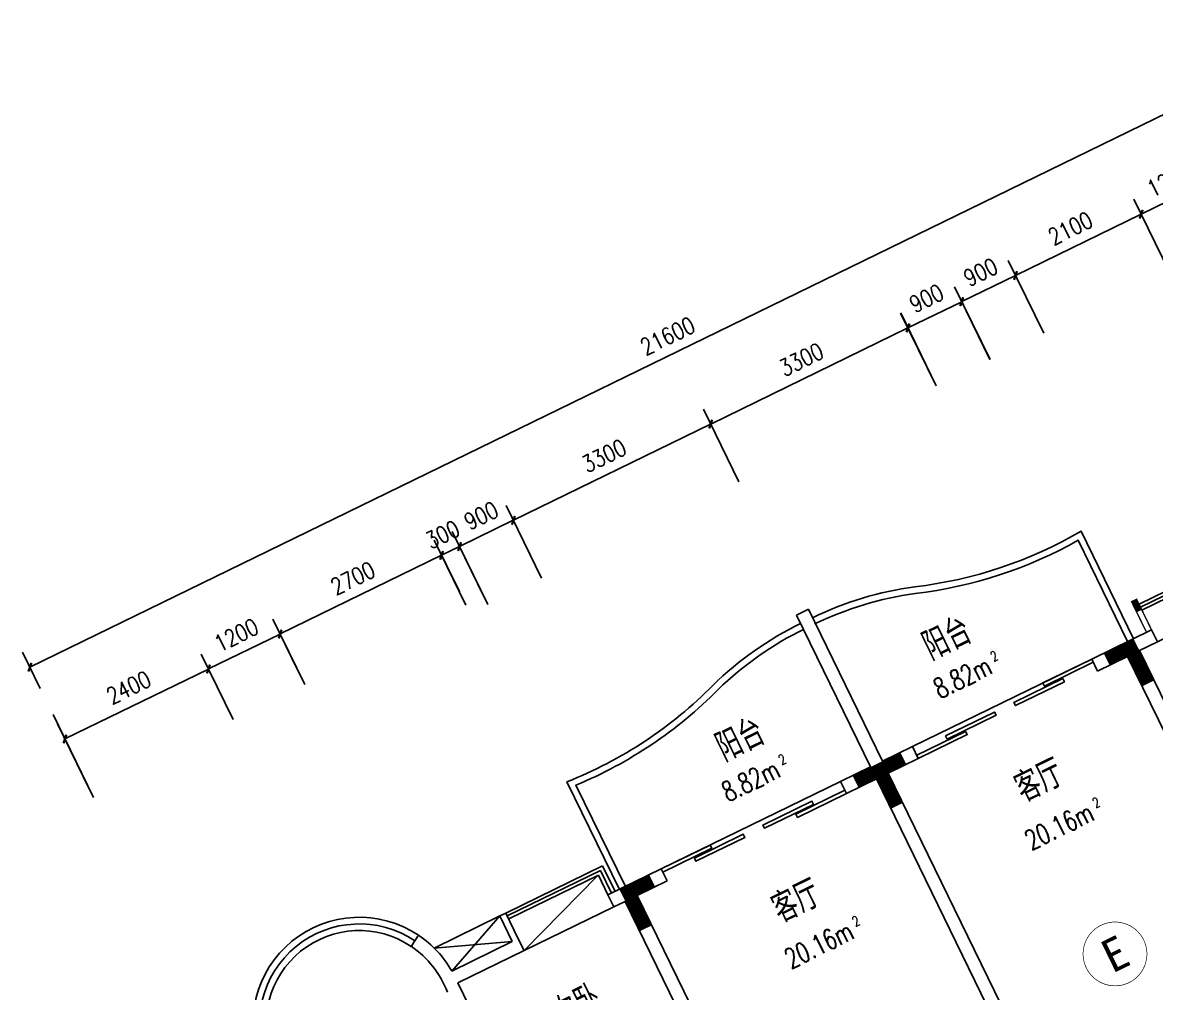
# Model space of a CAD drawing. Header units: millimetres. Extents: x 837 to 48023, y 334 to 42687.
# Drawn here: x 8326 to 25354, y 28105 to 42687 of the extents above; entities that cross this region are included whole.
import ezdxf
from ezdxf.enums import TextEntityAlignment as Align

# ---------------------------------------------------------------- set-up
doc = ezdxf.new("R2010")
doc.units = ezdxf.units.MM
for name, color, linetype in [('AXIS', 3, 'Continuous'), ('BEI', 2, 'Continuous'), ('BZ', 34, 'Continuous'), ('PUB_TEXT', 7, 'Continuous'), ('PUB_WINDW', 7, 'Continuous'), ('TEXT', 5, 'Continuous'), ('W', 3, 'Continuous'), ('WALL', 255, 'Continuous'), ('WINDOW', 2, 'Continuous'), ('YT', 4, 'Continuous')]:
    doc.layers.add(name, color=color, linetype=linetype)
doc.styles.add('DIM_FONT', font='SIMPLEX', dxfattribs={"width": 0.8})
doc.styles.add('Z1', font='simplex.shx', dxfattribs={"width": 0.8, "bigfont": 'hztxt.shx'})
doc.styles.add('Z2', font='SimSun.ttf', dxfattribs={"width": 0.8})
doc.dimstyles.new('DIM', dxfattribs={"dimscale": 1.5, "dimtxt": 250, "dimasz": 0.7, "dimexe": 250, "dimexo": 0, "dimgap": 150, "dimtad": 1, "dimdec": 0, "dimzin": 0, "dimdsep": 46, "dimtxsty": 'DIM_FONT', "dimblk": '_DIMX', "dimblk1": '_DIMX', "dimblk2": '_DIMX', "dimsah": 1, "dimcen": 0.09, "dimclrt": 7, "dimadec": 0, "dimazin": 0, "dimtfac": 1, "dimtdec": 0, "dimtix": 1, "dimtmove": 2, "dimatfit": 3, "dimldrblk": '_DIMX', "dimfxl": 1, "dimtolj": 1, "dimtzin": 0, "dimarcsym": 0})

# ---------------------------------------------------------------- blocks, each defined once
blk = doc.blocks.new('_DIMX')
at = {"const_width": 50}
blk.add_lwpolyline([(-70, -70), (70, 70)], dxfattribs=at)
blk = doc.blocks.new('*D58')
at = {"color": 0, "linetype": 'ByBlock', "transparency": 16777216}
for p, q in [((75410, -426050), (74876, -424956)), ((72020, -426627), (74985, -425181)), ((72444, -427497), (71910, -426402))]:
    blk.add_line(p, q, dxfattribs=at)
at = {"layer": 'DEFPOINTS', "color": 0, "linetype": 'ByBlock', "transparency": 16777216}
for p in [(74986, -425180), (75410, -426050), (72444, -427497)]:
    blk.add_point(p, dxfattribs=at)
at = {"color": 0, "linetype": 'ByBlock', "transparency": 16777216, "xscale": 0.7, "yscale": 0.7, "zscale": 0.7}
for p, rotation in [((74986, -425180), 25.99989450549245), ((72020, -426627), 205.9998945054924)]:
    blk.add_blockref('_DIMX', p, dxfattribs=dict(at, rotation=rotation))
at = {"color": 7, "linetype": 'ByBlock', "transparency": 16777216, "insert": (73382, -425657), "char_height": 250, "attachment_point": 5, "rotation": 25.9999, "style": 'DIM_FONT'}
blk.add_mtext('\\A1;3300', dxfattribs=at)
blk = doc.blocks.new('_B36ICB')
blk.add_line((0.5, -0.5), (-0.5, -0.5))
for points in [[(-0.5, 0.5), (-0.2271, 0.5), (-0.2271, 0.2333), (-0.5, 0.2333)], [(-0.3272, 0.1439), (-0.0543, 0.1439), (-0.0543, -0.1228), (-0.3272, -0.1228)], [(0.3272, -0.1439), (0.0543, -0.1439), (0.0543, 0.1228), (0.3272, 0.1228)], [(0.5, -0.5), (0.2271, -0.5), (0.2271, -0.2333), (0.5, -0.2333)]]:
    blk.add_lwpolyline(points, close=True)
blk = doc.blocks.new('*D45')
at = {"color": 0, "linetype": 'ByBlock', "transparency": 16777216}
for p, q in [((84322, -419686), (84057, -419143)), ((64753, -428836), (84166, -419368)), ((64908, -429155), (64643, -428612))]:
    blk.add_line(p, q, dxfattribs=at)
at = {"layer": 'DEFPOINTS', "color": 0, "linetype": 'ByBlock', "transparency": 16777216}
for p in [(84167, -419368), (84322, -419686), (64908, -429155)]:
    blk.add_point(p, dxfattribs=at)
at = {"color": 0, "linetype": 'ByBlock', "transparency": 16777216, "xscale": 0.7, "yscale": 0.7, "zscale": 0.7}
for p, rotation in [((84167, -419368), 25.9998945054925), ((64753, -428836), 205.9998945054925)]:
    blk.add_blockref('_DIMX', p, dxfattribs=dict(at, rotation=rotation))
at = {"color": 7, "linetype": 'ByBlock', "transparency": 16777216, "insert": (74339, -423855), "char_height": 250, "attachment_point": 5, "rotation": 25.9999, "style": 'DIM_FONT'}
blk.add_mtext('\\A1;21600', dxfattribs=at)
blk = doc.blocks.new('*D56')
at = {"color": 0, "linetype": 'ByBlock', "transparency": 16777216}
for p, q in [((67806, -429623), (67326, -428638)), ((67435, -428863), (65279, -429915)), ((65649, -430675), (65169, -429690))]:
    blk.add_line(p, q, dxfattribs=at)
at = {"layer": 'DEFPOINTS', "color": 0, "linetype": 'ByBlock', "transparency": 16777216}
for p in [(67806, -429623), (65279, -429915), (65649, -430675)]:
    blk.add_point(p, dxfattribs=at)
at = {"color": 0, "linetype": 'ByBlock', "transparency": 16777216, "xscale": 0.7, "yscale": 0.7, "zscale": 0.7}
for p, rotation in [((67436, -428863), 25.99989450549246), ((65279, -429915), 205.9998945054924)]:
    blk.add_blockref('_DIMX', p, dxfattribs=dict(at, rotation=rotation))
at = {"color": 7, "linetype": 'ByBlock', "transparency": 16777216, "insert": (66237, -429142), "char_height": 250, "attachment_point": 5, "rotation": 25.9999, "style": 'DIM_FONT'}
blk.add_mtext('\\A1;2400', dxfattribs=at)
blk = doc.blocks.new('*D55')
at = {"color": 0, "linetype": 'ByBlock', "transparency": 16777216}
for p, q in [((71208, -427700), (70831, -426928)), ((70940, -427153), (68515, -428336)), ((68781, -428884), (68405, -428112))]:
    blk.add_line(p, q, dxfattribs=at)
at = {"layer": 'DEFPOINTS', "color": 0, "linetype": 'ByBlock', "transparency": 16777216}
for p in [(71208, -427700), (68514, -428337), (68781, -428884)]:
    blk.add_point(p, dxfattribs=at)
at = {"color": 0, "linetype": 'ByBlock', "transparency": 16777216, "xscale": 0.7, "yscale": 0.7, "zscale": 0.7}
for p, rotation in [((70941, -427153), 25.99989450549246), ((68514, -428337), 205.9998945054924)]:
    blk.add_blockref('_DIMX', p, dxfattribs=dict(at, rotation=rotation))
at = {"color": 7, "linetype": 'ByBlock', "transparency": 16777216, "insert": (69607, -427498), "char_height": 250, "attachment_point": 5, "rotation": 25.9999, "style": 'DIM_FONT'}
blk.add_mtext('\\A1;2700', dxfattribs=at)
blk = doc.blocks.new('*D57')
at = {"color": 0, "linetype": 'ByBlock', "transparency": 16777216}
for p, q in [((68885, -429097), (68405, -428112)), ((68514, -428337), (67436, -428862)), ((67806, -429623), (67326, -428638))]:
    blk.add_line(p, q, dxfattribs=at)
at = {"layer": 'DEFPOINTS', "color": 0, "linetype": 'ByBlock', "transparency": 16777216}
for p in [(67436, -428863), (68885, -429097), (67806, -429623)]:
    blk.add_point(p, dxfattribs=at)
at = {"color": 0, "linetype": 'ByBlock', "transparency": 16777216, "xscale": 0.7, "yscale": 0.7, "zscale": 0.7}
for p, rotation in [((68514, -428337), 25.99989450549246), ((67436, -428863), 205.9998945054924)]:
    blk.add_blockref('_DIMX', p, dxfattribs=dict(at, rotation=rotation))
at = {"color": 7, "linetype": 'ByBlock', "transparency": 16777216, "insert": (67854, -428353), "char_height": 250, "attachment_point": 5, "rotation": 25.9999, "style": 'DIM_FONT'}
blk.add_mtext('\\A1;1200', dxfattribs=at)
blk = doc.blocks.new('*D59')
at = {"color": 0, "linetype": 'ByBlock', "transparency": 16777216}
for p, q in [((72444, -427497), (71910, -426402)), ((71211, -427021), (72019, -426627)), ((71635, -427891), (71101, -426797))]:
    blk.add_line(p, q, dxfattribs=at)
at = {"layer": 'DEFPOINTS', "color": 0, "linetype": 'ByBlock', "transparency": 16777216}
for p in [(72020, -426627), (72444, -427497), (71635, -427891)]:
    blk.add_point(p, dxfattribs=at)
at = {"color": 0, "linetype": 'ByBlock', "transparency": 16777216, "xscale": 0.7, "yscale": 0.7, "zscale": 0.7}
for p, rotation in [((72020, -426627), 25.99989450549245), ((71211, -427022), 205.9998945054924)]:
    blk.add_blockref('_DIMX', p, dxfattribs=dict(at, rotation=rotation))
at = {"color": 7, "linetype": 'ByBlock', "transparency": 16777216, "insert": (71535, -426557), "char_height": 250, "attachment_point": 5, "rotation": 25.9999, "style": 'DIM_FONT'}
blk.add_mtext('\\A1;900', dxfattribs=at)
blk = doc.blocks.new('*D60')
at = {"color": 0, "linetype": 'ByBlock', "transparency": 16777216}
for p, q in [((71576, -427771), (71101, -426797)), ((71306, -427902), (70831, -426928)), ((71211, -427022), (70941, -427153)), ((71211, -427021), (71212, -427021)), ((70940, -427153), (70940, -427154))]:
    blk.add_line(p, q, dxfattribs=at)
at = {"layer": 'DEFPOINTS', "color": 0, "linetype": 'ByBlock', "transparency": 16777216}
for p in [(70941, -427153), (71576, -427771), (71306, -427902)]:
    blk.add_point(p, dxfattribs=at)
at = {"color": 0, "linetype": 'ByBlock', "transparency": 16777216, "xscale": 0.7, "yscale": 0.7, "zscale": 0.7}
for p, rotation in [((71211, -427022), 205.9998945054924), ((70941, -427153), 25.99989450549245)]:
    blk.add_blockref('_DIMX', p, dxfattribs=dict(at, rotation=rotation))
at = {"color": 7, "linetype": 'ByBlock', "transparency": 16777216, "insert": (70955, -426840), "char_height": 250, "attachment_point": 5, "rotation": 25.9999, "style": 'DIM_FONT'}
blk.add_mtext('\\A1;300', dxfattribs=at)
blk = doc.blocks.new('*D46')
at = {"color": 0, "linetype": 'ByBlock', "transparency": 16777216}
for p, q in [((78376, -424603), (77842, -423509)), ((74986, -425180), (77951, -423734)), ((75410, -426050), (74876, -424956))]:
    blk.add_line(p, q, dxfattribs=at)
at = {"layer": 'DEFPOINTS', "color": 0, "linetype": 'ByBlock', "transparency": 16777216}
for p in [(77952, -423734), (78376, -424603), (75410, -426050)]:
    blk.add_point(p, dxfattribs=at)
at = {"color": 0, "linetype": 'ByBlock', "transparency": 16777216, "xscale": 0.7, "yscale": 0.7, "zscale": 0.7}
for p, rotation in [((77952, -423734), 25.99989450549245), ((74986, -425180), 205.9998945054924)]:
    blk.add_blockref('_DIMX', p, dxfattribs=dict(at, rotation=rotation))
at = {"color": 7, "linetype": 'ByBlock', "transparency": 16777216, "insert": (76348, -424210), "char_height": 250, "attachment_point": 5, "rotation": 25.9999, "style": 'DIM_FONT'}
blk.add_mtext('\\A1;3300', dxfattribs=at)
blk = doc.blocks.new('_B20NFO')
blk.add_line((-0.5, 0.5), (0.5, 0.5))
blk.add_lwpolyline([(0.5, -0.5, 0.0139, 0.0139, 0), (0.5, -2.65, 0.125, 0.125, 0), (0.556, -2.65, 0.0139, 0.0139, 0), (0.556, -0.5, 0.0139, 0.0139, 0)], format="xyseb")
for points in [[(-0.567, -0.5), (-0.567, -2.65), (0.5, -2.65)], [(-0.533, -0.5), (-0.533, -2.4), (0.5, -2.4)], [(-0.5, -0.5), (-0.5, -2.15), (0.5, -2.15)]]:
    blk.add_lwpolyline(points)
blk = doc.blocks.new('*D43')
at = {"color": 0, "linetype": 'ByBlock', "transparency": 16777216}
for p, q in [((79994, -423814), (79460, -422720)), ((78761, -423339), (79569, -422945)), ((79185, -424209), (78651, -423115))]:
    blk.add_line(p, q, dxfattribs=at)
at = {"layer": 'DEFPOINTS', "color": 0, "linetype": 'ByBlock', "transparency": 16777216}
for p in [(79569, -422945), (79994, -423814), (79185, -424209)]:
    blk.add_point(p, dxfattribs=at)
at = {"color": 0, "linetype": 'ByBlock', "transparency": 16777216, "xscale": 0.7, "yscale": 0.7, "zscale": 0.7}
for p, rotation in [((79569, -422945), 25.99989450549245), ((78761, -423339), 205.9998945054924)]:
    blk.add_blockref('_DIMX', p, dxfattribs=dict(at, rotation=rotation))
at = {"color": 7, "linetype": 'ByBlock', "transparency": 16777216, "insert": (79044, -422895), "char_height": 250, "attachment_point": 5, "rotation": 25.9999, "style": 'DIM_FONT'}
blk.add_mtext('\\A1;900', dxfattribs=at)
blk = doc.blocks.new('*D61')
at = {"color": 0, "linetype": 'ByBlock', "transparency": 16777216}
for p, q in [((79183, -424209), (78650, -423115)), ((77951, -423734), (78759, -423340)), ((78375, -424604), (77841, -423510))]:
    blk.add_line(p, q, dxfattribs=at)
at = {"layer": 'DEFPOINTS', "color": 0, "linetype": 'ByBlock', "transparency": 16777216}
for p in [(78759, -423340), (79183, -424209), (78375, -424604)]:
    blk.add_point(p, dxfattribs=at)
at = {"color": 0, "linetype": 'ByBlock', "transparency": 16777216, "xscale": 0.7, "yscale": 0.7, "zscale": 0.7}
for p, rotation in [((78759, -423340), 25.99989450549245), ((77950, -423734), 205.9998945054924)]:
    blk.add_blockref('_DIMX', p, dxfattribs=dict(at, rotation=rotation))
at = {"color": 7, "linetype": 'ByBlock', "transparency": 16777216, "insert": (78229, -423289), "char_height": 250, "attachment_point": 5, "rotation": 25.9999, "style": 'DIM_FONT'}
blk.add_mtext('\\A1;900', dxfattribs=at)
blk = doc.blocks.new('*D44')
at = {"color": 0, "linetype": 'ByBlock', "transparency": 16777216}
for p, q in [((81881, -422894), (81347, -421800)), ((79570, -422944), (81456, -422025)), ((79994, -423814), (79460, -422720))]:
    blk.add_line(p, q, dxfattribs=at)
at = {"layer": 'DEFPOINTS', "color": 0, "linetype": 'ByBlock', "transparency": 16777216}
for p in [(81457, -422024), (81881, -422894), (79994, -423814)]:
    blk.add_point(p, dxfattribs=at)
at = {"color": 0, "linetype": 'ByBlock', "transparency": 16777216, "xscale": 0.7, "yscale": 0.7, "zscale": 0.7}
for p, rotation in [((81457, -422024), 25.99989450549245), ((79569, -422945), 205.9998945054924)]:
    blk.add_blockref('_DIMX', p, dxfattribs=dict(at, rotation=rotation))
at = {"color": 7, "linetype": 'ByBlock', "transparency": 16777216, "insert": (80393, -422237), "char_height": 250, "attachment_point": 5, "rotation": 25.9999, "style": 'DIM_FONT'}
blk.add_mtext('\\A1;2100', dxfattribs=at)
blk = doc.blocks.new('*D42')
at = {"color": 0, "linetype": 'ByBlock', "transparency": 16777216}
for p, q in [((82960, -422368), (82426, -421273)), ((81458, -422024), (82535, -421498)), ((81881, -422894), (81347, -421800))]:
    blk.add_line(p, q, dxfattribs=at)
at = {"layer": 'DEFPOINTS', "color": 0, "linetype": 'ByBlock', "transparency": 16777216}
for p in [(82536, -421498), (82960, -422368), (81881, -422894)]:
    blk.add_point(p, dxfattribs=at)
at = {"color": 0, "linetype": 'ByBlock', "transparency": 16777216, "xscale": 0.7, "yscale": 0.7, "zscale": 0.7}
for p, rotation in [((82536, -421498), 25.99989450549245), ((81457, -422024), 205.9998945054924)]:
    blk.add_blockref('_DIMX', p, dxfattribs=dict(at, rotation=rotation))
at = {"color": 7, "linetype": 'ByBlock', "transparency": 16777216, "insert": (81876, -421514), "char_height": 250, "attachment_point": 5, "rotation": 25.9999, "style": 'DIM_FONT'}
blk.add_mtext('\\A1;1200', dxfattribs=at)
blk = doc.blocks.new('1T4F50深上格林')
at = {"layer": 'AXIS'}
blk.add_line((-8233.8, 32957.9), (-7626.6, 31712.9), dxfattribs=at)
at = {"layer": 'BEI'}
for q in [(-44, 30537.7), (196.3, 30065.2)]:
    blk.add_line((-1152, 29407.5), q, dxfattribs=at)
at = {"layer": 'BZ', "const_width": 200}
for points in [[(8050.8, 34007.3), (7604.5, 33789.6), (7964, 33965), (8227.1, 33425.7)], [(4548.6, 32299.2), (3829.6, 31948.5), (4189.1, 32123.8), (4452.1, 31584.6)], [(414.2, 30282.7), (773.7, 30458), (414.2, 30282.7), (677.2, 29743.4)]]:
    blk.add_lwpolyline(points, dxfattribs=at)
at = {"layer": 'DEFPOINTS', "const_width": 10}
blk.add_lwpolyline([(7250.3, 29358.3, 1), (8210.3, 29358.3, 1)], format="xyb", close=True, dxfattribs=at)
at = {"layer": 'W'}
for p, q in [((-1518, 29930), (-2502.8, 29445.2)), ((-1518, 29930), (-2239, 29099.9)), ((-2502.8, 29445.2), (-1329.5, 29543.5))]:
    blk.add_line(p, q, dxfattribs=at)
at = {"layer": 'WALL'}
for p, q in [((3121, 34541.9), (2941.3, 34454.2)), ((2941.3, 34454.2), (4055.4, 32169.9)), ((4235.1, 32257.6), (3121, 34541.9)), ((7380.9, 33791.8), (8280, 34230.4)), ((8367.7, 34050.6), (8280, 34230.4)), ((8097.8, 33918.9), (8367.7, 34050.6)), ((9588.2, 30863), (8097.8, 33918.9)), ((7468.6, 33612.1), (7380.9, 33791.8)), ((7918, 33831.3), (7468.6, 33612.1)), ((7918, 33831.3), (9496.1, 30595.6)), ((4684.5, 32476.7), (4235.1, 32257.6)), ((4772.2, 32297), (4684.5, 32476.7)), ((4322.8, 32077.8), (4772.2, 32297)), ((3606, 31950.7), (4055.4, 32169.9)), ((4055.4, 32169.9), (3606, 31950.7)), ((7501, 25561.5), (4322.8, 32077.8)), ((3693.7, 31770.9), (3606, 31950.7)), ((3693.7, 31770.9), (3606, 31950.7)), ((4143.1, 31990.1), (3693.7, 31770.9)), ((3693.7, 31770.9), (4143.1, 31990.1)), ((4143.1, 31990.1), (7211.6, 25698.6)), ((909.6, 30635.6), (108.6, 30244.9)), ((997.3, 30455.8), (909.6, 30635.6)), ((997.3, 30455.8), (909.6, 30635.6)), ((547.9, 30236.6), (997.3, 30455.8)), ((547.9, 30236.6), (997.3, 30455.8)), ((196.3, 30065.2), (108.6, 30244.9)), ((368.1, 30149), (196.3, 30065.2)), ((1858.6, 27093.1), (368.1, 30149)), ((547.9, 30236.6), (2126, 27001)), ((-1428.1, 29973.8), (-1518, 29930)), ((-1239.6, 29587.4), (-1428.1, 29973.8)), ((-1518, 29930), (-1329.5, 29543.5)), ((-2850.4, 29472.6), (-2739, 29638.7)), ((-2239, 29099.9), (-1329.5, 29543.5)), ((-1152, 29407.5), (-1239.7, 29587.3)), ((-1152, 29407.5), (-2148.5, 28921.5)), ((-2148.5, 28921.5), (-658, 25865.6))]:
    blk.add_line(p, q, dxfattribs=at)
for centre, radius, start, end in [((-3630.4, 28310), 1600, 29.58308, 56.14269), ((-3678, 28254.1), 1473, 20.95864, 55.81885)]:
    blk.add_arc(centre, radius, start, end, dxfattribs=at)
at = {"layer": 'WINDOW'}
for p, q in [((28, 30684), (-1428.1, 29973.8)), ((216.5, 30297.5), (28, 30684)), ((-4, 30612.8), (-1406.2, 29928.9)), ((-36, 30541.5), (-1384.2, 29884)), ((108.6, 30244.9), (-36, 30541.5)), ((162.5, 30271.2), (-4, 30612.8))]:
    blk.add_line(p, q, dxfattribs=at)
for radius, start, end in [(1600, 56.14269, 202.41657), (1500, 56.14269, 202.41657), (1400, 56.14275, 201.90378)]:
    blk.add_arc((-3630.4, 28310), radius, start, end, dxfattribs=at)
at = {"layer": 'YT'}
for points in [[(3183.1, 34414.7, -0.0795134), (4723, 34879.4, 0.1035418), (7221.3, 35715.9), (8010.1, 34098.7)], [(3215.3, 34320, -0.0797018), (4728.1, 34779.5, 0.0996971), (7176.7, 35579.2), (7920.2, 34054.9)], [(3003.3, 34327, 0.0795134), (1689, 33399.6, -0.1035418), (-508.3, 31946), (280.5, 30328.7)], [(3058.1, 34243.3, 0.0797018), (1764.6, 33334.1, -0.0996971), (-373.1, 31896.9), (370.3, 30372.6)]]:
    blk.add_lwpolyline(points, format="xyb", dxfattribs=at)
at = {"layer": 'WINDOW', "rotation": 205.9998945054925}
for name, p, xscale, yscale, zscale in [('_B20NFO', (8998, 34469.3), 1500, 200.0000000000582, 1500), ('_B36ICB', (6076.6, 33044.4), -3000, 200.0000000000291, 3000), ('_B36ICB', (2301.6, 31203.3), 3000, 200.0000000000291, 3000)]:
    blk.add_blockref(name, p, dxfattribs=dict(at, xscale=xscale, yscale=yscale, zscale=zscale))
at = {"style": 'DIM_FONT', "width": 0.7, "flags": 9}
for tag, p in [('YSIZE', (18713.3, 23631.3)), ('XSIZE', (18713.3, 23631.3)), ('XSIZE', (1938.1, 15449.5)), ('YSIZE', (1938.1, 15449.5))]:
    blk.add_attdef(tag, p, '', height=0.5, rotation=25.99989, dxfattribs=at)
at = {"layer": 'PUB_TEXT', "style": 'DIM_FONT', "width": 0.7}
for p in [(5841.2, 33718.8), (2656.2, 32165.4), (7375.8, 31517.8), (3764, 29735)]:
    blk.add_text(' 2', height=150, rotation=25.99989, dxfattribs=at).set_placement(p)
for s, p in [('8.82m', (5841.2, 33718.8)), ('8.82m', (2656.2, 32165.4)), ('20.16m', (7375.8, 31517.8)), ('20.16m', (3764, 29735))]:
    blk.add_text(s, height=300, rotation=25.99989, dxfattribs=at).set_placement(p, align=Align.MIDDLE_RIGHT)
at = {"layer": 'PUB_TEXT', "style": 'Z2'}
blk.add_text('E', height=500, rotation=26, dxfattribs=at).set_placement((7688.5, 29060))
at = {"layer": 'TEXT', "style": 'Z1', "width": 0.8}
for s, p in [('阳台', (4978.4, 33744.1)), ('阳台', (1871.1, 32221.7)), ('客厅', (6365.5, 31608.8)), ('客厅', (2713.4, 29795.1)), ('次卧', (-589.2, 28219.9))]:
    blk.add_text(s, height=450, rotation=25.99989, dxfattribs=at).set_placement(p)
at = {"layer": 'AXIS'}
dim = blk.add_aligned_dim(p1=(-8425.5, 33351), p2=(10988.5, 42819.8), distance=354.6, dimstyle='DIM', override={"dimscale": 1}, dxfattribs=at)
dim.commit()
dim.dimension.update_dxf_attribs({"geometry": '*D45', "text_midpoint": (1005.5, 38651.3), "insert": (-73333.6, 462506.1)})
for base, p1, p2, picture, middle in [((9201.9, 41007.9), (8547.5, 39612.3), (9626, 40138.3), '*D42', (8542.1, 40992)), ((8123.4, 40481.8), (6660, 38691.7), (8547.5, 39612.3), '*D44', (7059.1, 40268.7)), ((6235.9, 39561.3), (5851.1, 38297.2), (6660, 38691.7), '*D43', (5710.9, 39611.2)), ((4618.1, 38772.2), (2076.2, 36456), (5042.2, 37902.6), '*D46', (3014.5, 38296)), ((1652.1, 37325.6), (-889.9, 35009.4), (2076.2, 36456), '*D58', (48.5, 36849.4)), ((-2392.5, 35352.9), (-1757.5, 34735.4), (-2027.2, 34603.9), '*D60', (-2378.2, 35665.8)), ((-4819.3, 34169.3), (-2125.8, 34806.1), (-4552.6, 33622.5), '*D55', (-3726.4, 35008.3)), ((-5897.8, 33643.3), (-4448.7, 33409.5), (-5527.2, 32883.5), '*D57', (-5479.1, 34153.5)), ((-8054.9, 32591.2), (-5527.2, 32883.5), (-7684.3, 31831.4), '*D56', (-7096.9, 33364.4))]:
    dim = blk.add_linear_dim(base=base, p1=p1, p2=p2, angle=25.99989, dimstyle='DIM', override={"dimscale": 1}, dxfattribs=at)
    dim.commit()
    dim.dimension.update_dxf_attribs({"geometry": picture, "text_midpoint": middle, "insert": (-73333.6, 462506.1)})
for base, p1, p2, picture, middle in [((5425.7, 39166.1), (5040.9, 37902), (5849.8, 38296.6), '*D61', (4895.7, 39217.5)), ((-1314, 35879), (-1698.8, 34614.9), (-889.9, 35009.4), '*D59', (-1798.9, 35949.5))]:
    dim = blk.add_linear_dim(base=base, p1=p1, p2=p2, angle=25.99989, dimstyle='DIM', override={"dimscale": 1}, dxfattribs=at)
    dim.commit()
    dim.dimension.update_dxf_attribs({"geometry": picture, "text_midpoint": middle, "dimtype": 128, "insert": (-73333.6, 462506.1)})

msp = doc.modelspace()

# ---------------------------------------------------------------- block references
at = {"layer": 'PUB_WINDW'}
msp.add_blockref('1T4F50深上格林', (17017, -676), dxfattribs=at)

doc.saveas('drawing.dxf')
